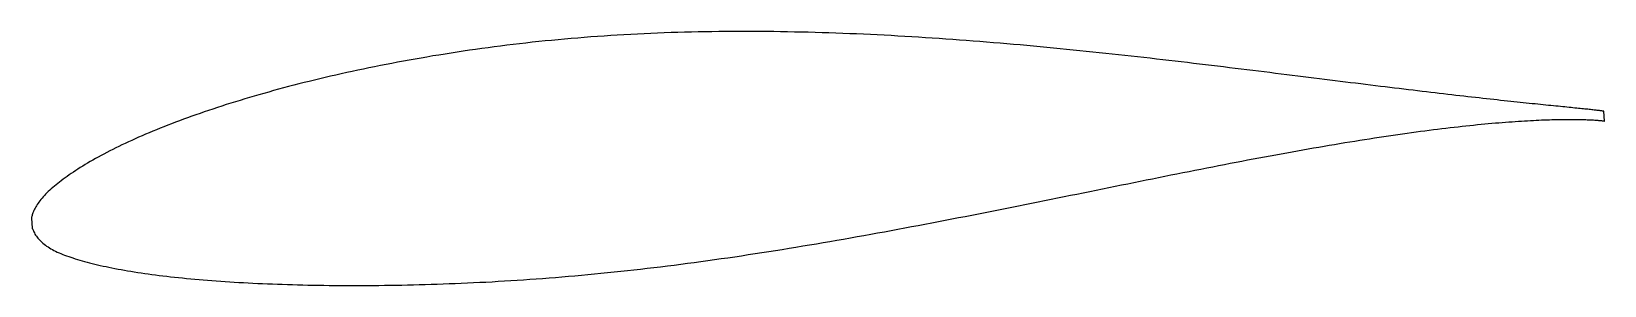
# Model space of a CAD drawing. Header units: metres. Extents: x -23.4 to 47.5, y -4.3 to 7.1.
import ezdxf

# ---------------------------------------------------------------- set-up
doc = ezdxf.new("R2010")
doc.units = ezdxf.units.M

msp = doc.modelspace()

# ---------------------------------------------------------------- linework, layer by layer
msp.add_lwpolyline([(47.425, 3.521), (47.423, 3.521), (47.419, 3.522), (47.412, 3.524), (47.403, 3.525), (47.39, 3.528), (47.375, 3.53), (47.357, 3.533), (47.337, 3.536), (47.314, 3.539), (47.288, 3.543), (47.259, 3.546), (47.228, 3.551), (47.194, 3.555), (47.157, 3.559), (47.117, 3.564), (47.075, 3.569), (47.03, 3.574), (46.982, 3.579), (46.932, 3.585), (46.879, 3.591), (46.823, 3.597), (46.765, 3.603), (46.704, 3.61), (46.64, 3.616), (46.574, 3.623), (46.505, 3.63), (46.433, 3.638), (46.359, 3.645), (46.282, 3.653), (46.202, 3.661), (46.12, 3.669), (46.035, 3.678), (45.948, 3.687), (45.858, 3.696), (45.765, 3.705), (45.67, 3.715), (45.572, 3.725), (45.471, 3.735), (45.368, 3.745), (45.262, 3.755), (45.154, 3.766), (45.043, 3.778), (44.93, 3.789), (44.814, 3.801), (44.696, 3.813), (44.575, 3.825), (44.451, 3.838), (44.325, 3.851), (44.197, 3.864), (44.066, 3.877), (43.933, 3.891), (43.797, 3.905), (43.658, 3.92), (43.517, 3.935), (43.374, 3.95), (43.229, 3.965), (43.08, 3.981), (42.93, 3.997), (42.777, 4.014), (42.622, 4.03), (42.464, 4.048), (42.304, 4.065), (42.142, 4.083), (41.977, 4.101), (41.81, 4.12), (41.641, 4.139), (41.469, 4.158), (41.295, 4.178), (41.119, 4.198), (40.941, 4.218), (40.76, 4.239), (40.577, 4.26), (40.392, 4.281), (40.205, 4.303), (40.015, 4.325), (39.824, 4.348), (39.63, 4.371), (39.434, 4.394), (39.236, 4.417), (39.035, 4.441), (38.833, 4.465), (38.629, 4.489), (38.422, 4.514), (38.214, 4.54), (38.003, 4.565), (37.791, 4.591), (37.576, 4.617), (37.359, 4.643), (37.141, 4.67), (36.92, 4.697), (36.698, 4.724), (36.474, 4.752), (36.247, 4.78), (36.019, 4.808), (35.789, 4.836), (35.557, 4.865), (35.324, 4.894), (35.088, 4.923), (34.851, 4.952), (34.612, 4.982), (34.371, 5.012), (34.128, 5.042), (33.884, 5.073), (33.638, 5.103), (33.39, 5.134), (33.141, 5.165), (32.89, 5.197), (32.637, 5.228), (32.383, 5.26), (32.127, 5.291), (31.87, 5.323), (31.611, 5.355), (31.351, 5.387), (31.089, 5.419), (30.825, 5.452), (30.56, 5.484), (30.294, 5.516), (30.026, 5.549), (29.757, 5.581), (29.487, 5.614), (29.215, 5.646), (28.942, 5.679), (28.667, 5.711), (28.391, 5.743), (28.114, 5.776), (27.836, 5.808), (27.556, 5.841), (27.276, 5.873), (26.994, 5.905), (26.711, 5.937), (26.426, 5.969), (26.141, 6.001), (25.855, 6.032), (25.567, 6.064), (25.279, 6.095), (24.989, 6.126), (24.698, 6.157), (24.407, 6.187), (24.114, 6.218), (23.821, 6.248), (23.527, 6.278), (23.231, 6.307), (22.935, 6.336), (22.638, 6.365), (22.341, 6.394), (22.042, 6.422), (21.743, 6.45), (21.443, 6.478), (21.142, 6.505), (20.841, 6.531), (20.539, 6.558), (20.236, 6.583), (19.932, 6.609), (19.628, 6.634), (19.324, 6.658), (19.019, 6.682), (18.713, 6.705), (18.407, 6.728), (18.1, 6.75), (17.793, 6.772), (17.486, 6.793), (17.178, 6.814), (16.87, 6.834), (16.561, 6.853), (16.252, 6.872), (15.943, 6.89), (15.633, 6.908), (15.323, 6.925), (15.013, 6.941), (14.703, 6.957), (14.392, 6.972), (14.082, 6.986), (13.771, 7), (13.46, 7.013), (13.149, 7.025), (12.838, 7.036), (12.527, 7.047), (12.216, 7.057), (11.905, 7.066), (11.594, 7.075), (11.283, 7.082), (10.972, 7.089), (10.661, 7.095), (10.35, 7.1), (10.04, 7.105), (9.729, 7.108), (9.419, 7.11), (9.109, 7.112), (8.799, 7.113), (8.49, 7.113), (8.181, 7.112), (7.872, 7.11), (7.564, 7.107), (7.256, 7.103), (6.948, 7.098), (6.641, 7.093), (6.334, 7.086), (6.028, 7.078), (5.722, 7.07), (5.417, 7.06), (5.112, 7.049), (4.808, 7.038), (4.504, 7.025), (4.201, 7.012), (3.899, 6.997), (3.597, 6.981), (3.296, 6.965), (2.996, 6.947), (2.696, 6.928), (2.397, 6.908), (2.099, 6.887), (1.802, 6.866), (1.505, 6.843), (1.21, 6.819), (0.915, 6.795), (0.621, 6.769), (0.328, 6.742), (0.036, 6.714), (-0.255, 6.685), (-0.545, 6.656), (-0.834, 6.625), (-1.122, 6.593), (-1.409, 6.56), (-1.695, 6.527), (-1.98, 6.492), (-2.264, 6.456), (-2.547, 6.42), (-2.828, 6.383), (-3.109, 6.344), (-3.388, 6.305), (-3.666, 6.266), (-3.942, 6.225), (-4.218, 6.183), (-4.492, 6.141), (-4.765, 6.098), (-5.037, 6.054), (-5.307, 6.01), (-5.576, 5.964), (-5.844, 5.918), (-6.11, 5.872), (-6.375, 5.824), (-6.638, 5.776), (-6.9, 5.728), (-7.161, 5.679), (-7.42, 5.629), (-7.677, 5.578), (-7.933, 5.527), (-8.188, 5.475), (-8.441, 5.423), (-8.692, 5.37), (-8.942, 5.317), (-9.19, 5.263), (-9.436, 5.208), (-9.681, 5.152), (-9.924, 5.097), (-10.166, 5.04), (-10.406, 4.984), (-10.644, 4.926), (-10.88, 4.868), (-11.115, 4.81), (-11.347, 4.751), (-11.578, 4.692), (-11.808, 4.632), (-12.035, 4.572), (-12.26, 4.511), (-12.484, 4.45), (-12.706, 4.389), (-12.926, 4.327), (-13.144, 4.264), (-13.36, 4.202), (-13.574, 4.139), (-13.786, 4.076), (-13.996, 4.012), (-14.204, 3.948), (-14.411, 3.884), (-14.615, 3.82), (-14.817, 3.755), (-15.017, 3.69), (-15.215, 3.624), (-15.411, 3.559), (-15.605, 3.493), (-15.797, 3.427), (-15.986, 3.361), (-16.174, 3.295), (-16.359, 3.228), (-16.542, 3.161), (-16.723, 3.094), (-16.902, 3.027), (-17.079, 2.96), (-17.253, 2.892), (-17.425, 2.825), (-17.595, 2.757), (-17.763, 2.69), (-17.928, 2.622), (-18.091, 2.554), (-18.252, 2.486), (-18.411, 2.418), (-18.567, 2.35), (-18.721, 2.282), (-18.872, 2.213), (-19.022, 2.145), (-19.169, 2.077), (-19.313, 2.008), (-19.455, 1.94), (-19.595, 1.872), (-19.732, 1.803), (-19.867, 1.735), (-19.999, 1.666), (-20.129, 1.598), (-20.257, 1.529), (-20.382, 1.461), (-20.505, 1.393), (-20.625, 1.324), (-20.743, 1.256), (-20.858, 1.189), (-20.971, 1.121), (-21.081, 1.053), (-21.189, 0.986), (-21.294, 0.92), (-21.397, 0.853), (-21.497, 0.787), (-21.595, 0.721), (-21.69, 0.656), (-21.782, 0.591), (-21.872, 0.527), (-21.96, 0.463), (-22.045, 0.399), (-22.127, 0.336), (-22.207, 0.274), (-22.284, 0.211), (-22.359, 0.15), (-22.431, 0.088), (-22.501, 0.027), (-22.567, -0.033), (-22.632, -0.093), (-22.693, -0.153), (-22.752, -0.213), (-22.809, -0.272), (-22.862, -0.33), (-22.914, -0.389), (-22.962, -0.447), (-23.008, -0.504), (-23.051, -0.561), (-23.092, -0.618), (-23.129, -0.674), (-23.165, -0.729), (-23.197, -0.784), (-23.227, -0.838), (-23.255, -0.89), (-23.279, -0.942), (-23.302, -0.992), (-23.321, -1.041), (-23.338, -1.088), (-23.352, -1.132), (-23.364, -1.173), (-23.374, -1.21), (-23.381, -1.241), (-23.386, -1.266), (-23.389, -1.282), (-23.358, -1.734), (-23.357, -1.738), (-23.352, -1.748), (-23.344, -1.765), (-23.333, -1.79), (-23.318, -1.825), (-23.3, -1.865), (-23.28, -1.908), (-23.256, -1.954), (-23.23, -2.002), (-23.201, -2.049), (-23.169, -2.097), (-23.134, -2.145), (-23.097, -2.192), (-23.057, -2.238), (-23.015, -2.284), (-22.97, -2.329), (-22.922, -2.374), (-22.872, -2.417), (-22.819, -2.46), (-22.763, -2.502), (-22.705, -2.543), (-22.644, -2.584), (-22.581, -2.624), (-22.515, -2.663), (-22.446, -2.701), (-22.375, -2.739), (-22.301, -2.775), (-22.225, -2.811), (-22.146, -2.847), (-22.065, -2.882), (-21.98, -2.916), (-21.894, -2.95), (-21.805, -2.983), (-21.713, -3.015), (-21.618, -3.048), (-21.521, -3.08), (-21.422, -3.111), (-21.32, -3.142), (-21.215, -3.174), (-21.108, -3.204), (-20.999, -3.235), (-20.886, -3.265), (-20.772, -3.295), (-20.655, -3.325), (-20.535, -3.354), (-20.413, -3.383), (-20.288, -3.412), (-20.161, -3.441), (-20.032, -3.469), (-19.9, -3.497), (-19.765, -3.524), (-19.628, -3.551), (-19.489, -3.578), (-19.348, -3.605), (-19.204, -3.63), (-19.057, -3.656), (-18.909, -3.68), (-18.757, -3.705), (-18.604, -3.729), (-18.448, -3.752), (-18.29, -3.775), (-18.13, -3.797), (-17.967, -3.819), (-17.802, -3.841), (-17.635, -3.862), (-17.466, -3.882), (-17.294, -3.903), (-17.12, -3.922), (-16.944, -3.942), (-16.766, -3.961), (-16.585, -3.979), (-16.403, -3.997), (-16.218, -4.014), (-16.031, -4.031), (-15.842, -4.048), (-15.651, -4.064), (-15.457, -4.08), (-15.262, -4.095), (-15.064, -4.11), (-14.865, -4.124), (-14.663, -4.138), (-14.46, -4.151), (-14.254, -4.164), (-14.046, -4.176), (-13.837, -4.188), (-13.625, -4.2), (-13.412, -4.211), (-13.196, -4.221), (-12.979, -4.231), (-12.76, -4.241), (-12.538, -4.25), (-12.315, -4.258), (-12.091, -4.266), (-11.864, -4.273), (-11.635, -4.28), (-11.405, -4.287), (-11.173, -4.293), (-10.939, -4.298), (-10.704, -4.303), (-10.466, -4.307), (-10.228, -4.31), (-9.987, -4.313), (-9.745, -4.315), (-9.501, -4.317), (-9.255, -4.319), (-9.008, -4.319), (-8.759, -4.319), (-8.509, -4.319), (-8.257, -4.317), (-8.003, -4.316), (-7.748, -4.313), (-7.492, -4.31), (-7.234, -4.306), (-6.975, -4.302), (-6.714, -4.297), (-6.452, -4.292), (-6.188, -4.285), (-5.923, -4.278), (-5.657, -4.271), (-5.389, -4.263), (-5.121, -4.254), (-4.85, -4.245), (-4.579, -4.235), (-4.306, -4.224), (-4.032, -4.213), (-3.757, -4.201), (-3.481, -4.188), (-3.203, -4.175), (-2.924, -4.161), (-2.645, -4.146), (-2.364, -4.13), (-2.082, -4.113), (-1.799, -4.096), (-1.515, -4.078), (-1.23, -4.06), (-0.944, -4.04), (-0.657, -4.02), (-0.369, -3.999), (-0.08, -3.976), (0.209, -3.954), (0.5, -3.93), (0.791, -3.905), (1.083, -3.88), (1.376, -3.853), (1.67, -3.826), (1.965, -3.798), (2.26, -3.77), (2.556, -3.74), (2.852, -3.709), (3.15, -3.678), (3.448, -3.645), (3.746, -3.613), (4.045, -3.579), (4.345, -3.544), (4.646, -3.509), (4.946, -3.472), (5.248, -3.435), (5.55, -3.397), (5.852, -3.358), (6.154, -3.319), (6.458, -3.278), (6.761, -3.237), (7.065, -3.196), (7.369, -3.153), (7.674, -3.11), (7.979, -3.066), (8.284, -3.021), (8.589, -2.976), (8.895, -2.93), (9.201, -2.883), (9.507, -2.836), (9.813, -2.788), (10.119, -2.74), (10.426, -2.691), (10.732, -2.641), (11.039, -2.591), (11.346, -2.54), (11.653, -2.489), (11.959, -2.437), (12.266, -2.385), (12.573, -2.333), (12.88, -2.279), (13.186, -2.226), (13.493, -2.172), (13.799, -2.117), (14.105, -2.063), (14.411, -2.008), (14.717, -1.952), (15.023, -1.896), (15.328, -1.84), (15.633, -1.784), (15.938, -1.727), (16.243, -1.67), (16.547, -1.613), (16.851, -1.555), (17.155, -1.498), (17.458, -1.44), (17.761, -1.381), (18.063, -1.323), (18.365, -1.265), (18.666, -1.206), (18.967, -1.147), (19.267, -1.088), (19.567, -1.029), (19.866, -0.97), (20.165, -0.911), (20.463, -0.852), (20.76, -0.793), (21.057, -0.733), (21.353, -0.674), (21.648, -0.615), (21.943, -0.555), (22.237, -0.496), (22.53, -0.436), (22.822, -0.377), (23.114, -0.318), (23.404, -0.259), (23.694, -0.201), (23.983, -0.142), (24.271, -0.083), (24.558, -0.025), (24.844, 0.033), (25.13, 0.091), (25.414, 0.149), (25.697, 0.206), (25.98, 0.263), (26.261, 0.32), (26.541, 0.377), (26.82, 0.433), (27.098, 0.489), (27.375, 0.545), (27.651, 0.6), (27.925, 0.655), (28.198, 0.71), (28.471, 0.764), (28.742, 0.818), (29.011, 0.871), (29.28, 0.924), (29.547, 0.976), (29.813, 1.029), (30.077, 1.08), (30.34, 1.131), (30.602, 1.182), (30.863, 1.232), (31.122, 1.281), (31.379, 1.33), (31.636, 1.379), (31.89, 1.427), (32.144, 1.474), (32.395, 1.521), (32.646, 1.567), (32.894, 1.613), (33.142, 1.658), (33.387, 1.702), (33.631, 1.746), (33.874, 1.789), (34.114, 1.831), (34.354, 1.873), (34.591, 1.914), (34.827, 1.955), (35.061, 1.995), (35.294, 2.034), (35.524, 2.072), (35.753, 2.11), (35.98, 2.147), (36.206, 2.184), (36.429, 2.219), (36.651, 2.254), (36.871, 2.289), (37.089, 2.322), (37.305, 2.355), (37.52, 2.387), (37.732, 2.419), (37.943, 2.45), (38.151, 2.48), (38.358, 2.509), (38.563, 2.538), (38.766, 2.566), (38.966, 2.593), (39.165, 2.62), (39.362, 2.646), (39.556, 2.671), (39.749, 2.696), (39.939, 2.719), (40.128, 2.742), (40.314, 2.765), (40.498, 2.787), (40.68, 2.808), (40.86, 2.828), (41.038, 2.848), (41.214, 2.867), (41.387, 2.885), (41.559, 2.903), (41.728, 2.92), (41.894, 2.936), (42.059, 2.952), (42.221, 2.967), (42.381, 2.981), (42.539, 2.995), (42.695, 3.008), (42.848, 3.02), (42.999, 3.032), (43.147, 3.043), (43.293, 3.054), (43.437, 3.064), (43.579, 3.073), (43.718, 3.082), (43.854, 3.091), (43.989, 3.099), (44.121, 3.106), (44.25, 3.113), (44.377, 3.119), (44.502, 3.125), (44.624, 3.13), (44.744, 3.134), (44.861, 3.139), (44.976, 3.142), (45.088, 3.146), (45.198, 3.149), (45.305, 3.151), (45.41, 3.153), (45.512, 3.155), (45.612, 3.156), (45.709, 3.157), (45.804, 3.158), (45.896, 3.158), (45.985, 3.158), (46.072, 3.158), (46.157, 3.157), (46.238, 3.156), (46.317, 3.155), (46.394, 3.153), (46.468, 3.151), (46.539, 3.149), (46.608, 3.147), (46.674, 3.144), (46.737, 3.142), (46.798, 3.139), (46.856, 3.136), (46.912, 3.133), (46.965, 3.13), (47.015, 3.127), (47.062, 3.123), (47.107, 3.12), (47.149, 3.117), (47.188, 3.113), (47.225, 3.11), (47.259, 3.106), (47.291, 3.103), (47.319, 3.1), (47.345, 3.096), (47.368, 3.093), (47.389, 3.09), (47.407, 3.088), (47.422, 3.085), (47.434, 3.083), (47.444, 3.081), (47.451, 3.08), (47.455, 3.079), (47.456, 3.078)], close=True)

doc.saveas('drawing.dxf')
